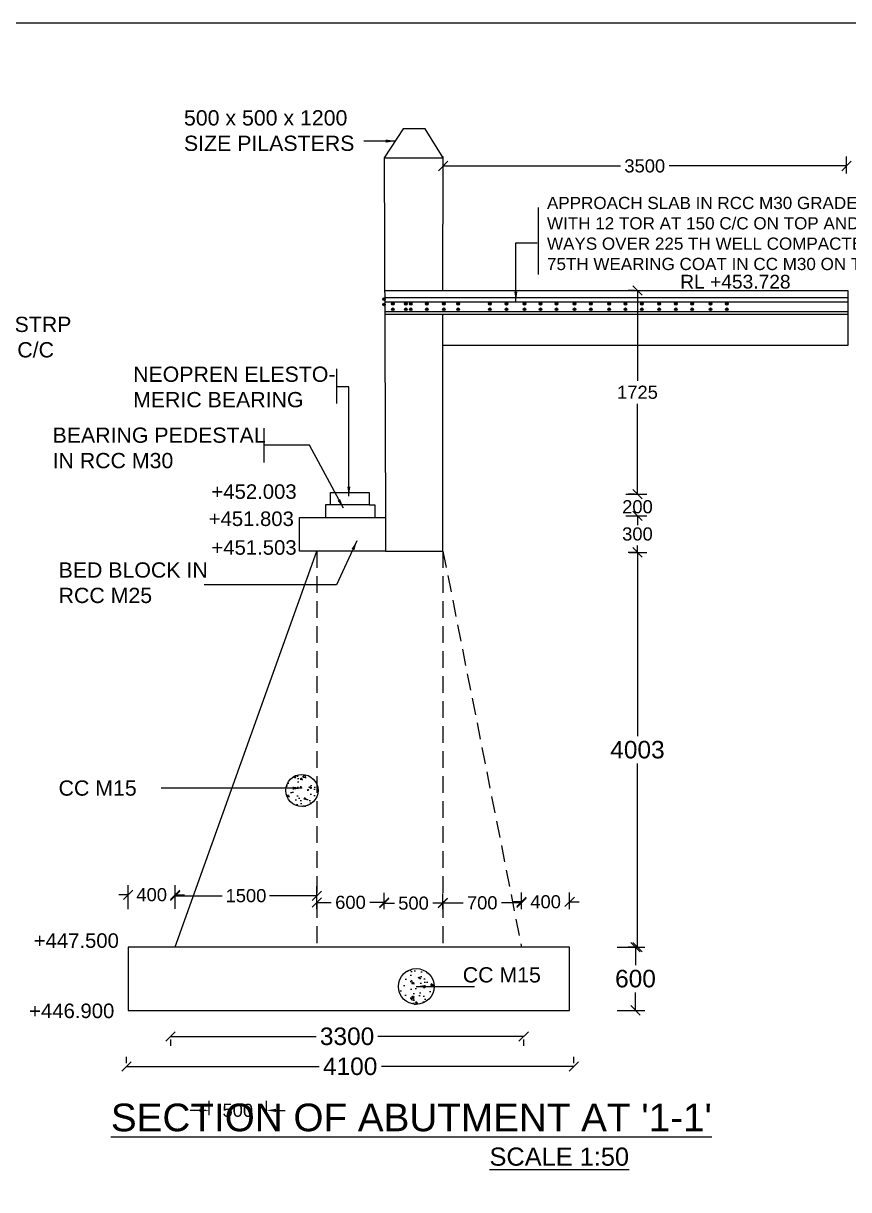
# Model space of a CAD drawing. Header units: inches. Extents: x 20242.6 to 20339.4, y 17527.6 to 17591.9.
# Drawn here: x 20286.11 to 20301.82, y 17569.71 to 17591.91 of the extents above; entities that cross this region are included whole.
import ezdxf

# ---------------------------------------------------------------- set-up
doc = ezdxf.new("R2010")
doc.units = ezdxf.units.IN
doc.header["$MEASUREMENT"] = 0
doc.linetypes.add('HIDDEN', pattern=[9.525, 6.35, -3.175])
for name, color, linetype in [('DIMENSION', 255, 'Continuous'), ('DRAWING', 2, 'Continuous'), ('HATCH', 7, 'Continuous'), ('TEXT', 255, 'Continuous')]:
    doc.layers.add(name, color=color, linetype=linetype)
doc.styles.get("Standard").update_dxf_attribs({"font": 'arial.ttf'})
doc.dimstyles.get("Standard").update_dxf_attribs({"dimtxt": 0.18, "dimasz": 0.18, "dimexe": 0.18, "dimexo": 0.0625, "dimgap": 0.09, "dimtad": 0, "dimtih": 1, "dimtoh": 1, "dimdec": 4, "dimzin": 0, "dimdsep": 46, "dimtxsty": 'Standard', "dimcen": 0.09, "dimadec": 0, "dimazin": 0, "dimtfac": 1, "dimtdec": 4, "dimtofl": 0, "dimtmove": 0, "dimatfit": 3, "dimfxl": 1, "dimtolj": 1, "dimtzin": 0, "dimarcsym": 0})
pattern_1 = [(50, (937.2413, -1250.1379), (0.3586300913, -0.0313760675), [0.0375, -0.4125]), (355, (937.2413, -1250.1379), (-0.069375667, 0.376096067), [0.03, -0.33]), (100.4514, (937.2712, -1250.14052), (0.289254691, 0.344719771), [0.031870095, -0.350571056]), (46.1842, (937.2413, -1250.0379), (0.533620524, -0.082759507), [0.05625, -0.61875]), (96.6356, (937.28577, -1250.0448), (0.467331353, 0.487058935), [0.047805144, -0.5258565]), (351.1842, (937.2413, -1250.0379), (0.467330973, 0.4870593), [0.045, -0.495]), (21, (937.2913, -1250.0629), (0.298453526, -0.2013094453), [0.0375, -0.4125]), (326, (937.2913, -1250.0629), (0.121657666, 0.3625750225), [0.03, -0.33]), (71.4514, (937.31618, -1250.0797), (0.4201113143, 0.1612652484), [0.031870095, -0.350571056]), (37.5, (937.2413, -1250.13791), (0.00607992766, 0.1664469269), [0, -0.326, 0, -0.335, 0, -0.33125]), (7.5, (937.2413, -1250.1379), (0.1315347687, 0.197205856), [0, -0.191, 0, -0.3185, 0, -0.12625]), (327.5, (937.1298, -1250.13791), (0.2669112181, -0.0112774359), [0, -0.125, 0, -0.39, 0, -0.5175]), (317.5, (937.0798, -1250.1379), (0.2915930847, 0.0500524912), [0, -0.1625, 0, -0.259, 0, -0.3675])]

# ---------------------------------------------------------------- blocks, each defined once
blk = doc.blocks.new('_Oblique')
at = {"color": 0, "linetype": 'ByBlock', "lineweight": -2}
blk.add_line((-0.5, -0.5), (0.5, 0.5), dxfattribs=at)
blk = doc.blocks.new('*D54')
at = {"layer": 'Defpoints', "color": 0, "transparency": 16777216}
for p in [(20288.91, 17572.631), (20295.635, 17572.631), (20295.635, 17572.627)]:
    blk.add_point(p, dxfattribs=at)
at = {"layer": 'DIMENSION', "color": 0, "lineweight": -2, "transparency": 16777216}
for p, q in [((20288.91, 17572.627), (20291.686, 17572.627)), ((20288.91, 17572.569), (20288.91, 17572.447)), ((20295.635, 17572.627), (20292.86, 17572.627)), ((20295.635, 17572.569), (20295.635, 17572.447))]:
    blk.add_line(p, q, dxfattribs=at)
at = {"layer": 'DIMENSION', "color": 0, "lineweight": -2, "transparency": 16777216, "xscale": 0.18, "yscale": 0.18, "zscale": 0.18, "rotation": 180}
blk.add_blockref('_Oblique', (20288.91, 17572.627), dxfattribs=at)
at = {"layer": 'DIMENSION', "color": 0, "lineweight": -2, "transparency": 16777216, "xscale": 0.18, "yscale": 0.18, "zscale": 0.18}
blk.add_blockref('_Oblique', (20295.635, 17572.627), dxfattribs=at)
at = {"layer": 'DIMENSION', "color": 0, "transparency": 16777216, "insert": (20292.273, 17572.627), "char_height": 0.3333, "attachment_point": 5}
blk.add_mtext('\\A1;3300', dxfattribs=at)
blk = doc.blocks.new('*D55')
at = {"layer": 'Defpoints', "color": 0, "transparency": 16777216}
for p in [(20288.074, 17572.056), (20296.591, 17572.056), (20296.591, 17572.056)]:
    blk.add_point(p, dxfattribs=at)
at = {"layer": 'DIMENSION', "color": 0, "lineweight": -2, "transparency": 16777216}
for p, q in [((20288.074, 17572.118), (20288.074, 17572.236)), ((20296.591, 17572.118), (20296.591, 17572.236)), ((20288.074, 17572.056), (20291.739, 17572.056)), ((20296.591, 17572.056), (20292.926, 17572.056))]:
    blk.add_line(p, q, dxfattribs=at)
at = {"layer": 'DIMENSION', "color": 0, "lineweight": -2, "transparency": 16777216, "xscale": 0.18, "yscale": 0.18, "zscale": 0.18, "rotation": 180}
blk.add_blockref('_Oblique', (20288.074, 17572.056), dxfattribs=at)
at = {"layer": 'DIMENSION', "color": 0, "lineweight": -2, "transparency": 16777216, "xscale": 0.18, "yscale": 0.18, "zscale": 0.18}
blk.add_blockref('_Oblique', (20296.591, 17572.056), dxfattribs=at)
at = {"layer": 'DIMENSION', "color": 0, "transparency": 16777216, "insert": (20292.332, 17572.056), "char_height": 0.3333, "attachment_point": 5}
blk.add_mtext('\\A1;4100', dxfattribs=at)
blk = doc.blocks.new('*D56')
at = {"layer": 'Defpoints', "color": 0, "transparency": 16777216}
for p in [(20289, 17575.324), (20288.107, 17574.989), (20289, 17574.995)]:
    blk.add_point(p, dxfattribs=at)
at = {"layer": 'DIMENSION', "color": 0, "lineweight": -2, "transparency": 16777216}
for p, q in [((20288.107, 17575.051), (20288.107, 17575.504)), ((20289, 17575.057), (20289, 17575.504)), ((20288.107, 17575.324), (20287.927, 17575.324)), ((20289, 17575.324), (20289.18, 17575.324))]:
    blk.add_line(p, q, dxfattribs=at)
at = {"layer": 'DIMENSION', "color": 0, "lineweight": -2, "transparency": 16777216, "xscale": 0.18, "yscale": 0.18, "zscale": 0.18}
blk.add_blockref('_Oblique', (20288.107, 17575.324), dxfattribs=at)
at = {"layer": 'DIMENSION', "color": 0, "lineweight": -2, "transparency": 16777216, "xscale": 0.18, "yscale": 0.18, "zscale": 0.18, "rotation": 180}
blk.add_blockref('_Oblique', (20289, 17575.324), dxfattribs=at)
at = {"layer": 'DIMENSION', "color": 0, "transparency": 16777216, "insert": (20288.553, 17575.324), "char_height": 0.25, "attachment_point": 5}
blk.add_mtext('\\A1;400', dxfattribs=at)
blk = doc.blocks.new('*D57')
at = {"layer": 'Defpoints', "color": 0, "transparency": 16777216}
for p in [(20291.697, 17575.305), (20289, 17574.995), (20291.697, 17574.989)]:
    blk.add_point(p, dxfattribs=at)
at = {"layer": 'DIMENSION', "color": 0, "lineweight": -2, "transparency": 16777216}
for p, q in [((20289, 17575.057), (20289, 17575.485)), ((20291.697, 17575.051), (20291.697, 17575.485)), ((20289, 17575.305), (20289.897, 17575.305)), ((20291.697, 17575.305), (20290.799, 17575.305))]:
    blk.add_line(p, q, dxfattribs=at)
at = {"layer": 'DIMENSION', "color": 0, "lineweight": -2, "transparency": 16777216, "xscale": 0.18, "yscale": 0.18, "zscale": 0.18, "rotation": 180}
blk.add_blockref('_Oblique', (20289, 17575.305), dxfattribs=at)
at = {"layer": 'DIMENSION', "color": 0, "lineweight": -2, "transparency": 16777216, "xscale": 0.18, "yscale": 0.18, "zscale": 0.18}
blk.add_blockref('_Oblique', (20291.697, 17575.305), dxfattribs=at)
at = {"layer": 'DIMENSION', "color": 0, "transparency": 16777216, "insert": (20290.348, 17575.305), "char_height": 0.25, "attachment_point": 5}
blk.add_mtext('\\A1;1500', dxfattribs=at)
blk = doc.blocks.new('*D58')
at = {"layer": 'Defpoints', "color": 0, "transparency": 16777216}
for p in [(20292.979, 17575.178), (20291.697, 17574.989), (20292.979, 17574.989)]:
    blk.add_point(p, dxfattribs=at)
at = {"layer": 'DIMENSION', "color": 0, "lineweight": -2, "transparency": 16777216}
for p, q in [((20291.697, 17575.051), (20291.697, 17575.358)), ((20292.979, 17575.051), (20292.979, 17575.358)), ((20291.697, 17575.178), (20291.971, 17575.178)), ((20292.979, 17575.178), (20292.704, 17575.178))]:
    blk.add_line(p, q, dxfattribs=at)
at = {"layer": 'DIMENSION', "color": 0, "lineweight": -2, "transparency": 16777216, "xscale": 0.18, "yscale": 0.18, "zscale": 0.18, "rotation": 180}
blk.add_blockref('_Oblique', (20291.697, 17575.178), dxfattribs=at)
at = {"layer": 'DIMENSION', "color": 0, "lineweight": -2, "transparency": 16777216, "xscale": 0.18, "yscale": 0.18, "zscale": 0.18}
blk.add_blockref('_Oblique', (20292.979, 17575.178), dxfattribs=at)
at = {"layer": 'DIMENSION', "color": 0, "transparency": 16777216, "insert": (20292.338, 17575.178), "char_height": 0.25, "attachment_point": 5}
blk.add_mtext('\\A1;600', dxfattribs=at)
blk = doc.blocks.new('*D59')
at = {"layer": 'Defpoints', "color": 0, "transparency": 16777216}
for p in [(20294.098, 17575.163), (20292.979, 17575.051), (20294.098, 17574.989)]:
    blk.add_point(p, dxfattribs=at)
at = {"layer": 'DIMENSION', "color": 0, "lineweight": -2, "transparency": 16777216}
for p, q in [((20292.979, 17575.114), (20292.979, 17575.343)), ((20294.098, 17575.051), (20294.098, 17575.343)), ((20292.979, 17575.163), (20293.173, 17575.163)), ((20294.098, 17575.163), (20293.904, 17575.163))]:
    blk.add_line(p, q, dxfattribs=at)
at = {"layer": 'DIMENSION', "color": 0, "lineweight": -2, "transparency": 16777216, "xscale": 0.18, "yscale": 0.18, "zscale": 0.18, "rotation": 180}
blk.add_blockref('_Oblique', (20292.979, 17575.163), dxfattribs=at)
at = {"layer": 'DIMENSION', "color": 0, "lineweight": -2, "transparency": 16777216, "xscale": 0.18, "yscale": 0.18, "zscale": 0.18}
blk.add_blockref('_Oblique', (20294.098, 17575.163), dxfattribs=at)
at = {"layer": 'DIMENSION', "color": 0, "transparency": 16777216, "insert": (20293.538, 17575.163), "char_height": 0.25, "attachment_point": 5}
blk.add_mtext('\\A1;500', dxfattribs=at)
blk = doc.blocks.new('*D60')
at = {"layer": 'Defpoints', "color": 0, "transparency": 16777216}
for p in [(20295.594, 17575.169), (20294.098, 17574.989), (20295.594, 17574.989)]:
    blk.add_point(p, dxfattribs=at)
at = {"layer": 'DIMENSION', "color": 0, "lineweight": -2, "transparency": 16777216}
for p, q in [((20294.098, 17575.051), (20294.098, 17575.349)), ((20295.594, 17575.051), (20295.594, 17575.349)), ((20294.098, 17575.169), (20294.482, 17575.169)), ((20295.594, 17575.169), (20295.211, 17575.169))]:
    blk.add_line(p, q, dxfattribs=at)
at = {"layer": 'DIMENSION', "color": 0, "lineweight": -2, "transparency": 16777216, "xscale": 0.18, "yscale": 0.18, "zscale": 0.18, "rotation": 180}
blk.add_blockref('_Oblique', (20294.098, 17575.169), dxfattribs=at)
at = {"layer": 'DIMENSION', "color": 0, "lineweight": -2, "transparency": 16777216, "xscale": 0.18, "yscale": 0.18, "zscale": 0.18}
blk.add_blockref('_Oblique', (20295.594, 17575.169), dxfattribs=at)
at = {"layer": 'DIMENSION', "color": 0, "transparency": 16777216, "insert": (20294.846, 17575.169), "char_height": 0.25, "attachment_point": 5}
blk.add_mtext('\\A1;700', dxfattribs=at)
blk = doc.blocks.new('*D61')
at = {"layer": 'Defpoints', "color": 0, "transparency": 16777216}
for p in [(20296.511, 17575.189), (20295.594, 17574.989), (20296.511, 17574.989)]:
    blk.add_point(p, dxfattribs=at)
at = {"layer": 'DIMENSION', "color": 0, "lineweight": -2, "transparency": 16777216}
for p, q in [((20295.594, 17575.051), (20295.594, 17575.369)), ((20296.511, 17575.051), (20296.511, 17575.369)), ((20295.594, 17575.189), (20295.414, 17575.189)), ((20296.511, 17575.189), (20296.691, 17575.189))]:
    blk.add_line(p, q, dxfattribs=at)
at = {"layer": 'DIMENSION', "color": 0, "lineweight": -2, "transparency": 16777216, "xscale": 0.18, "yscale": 0.18, "zscale": 0.18}
blk.add_blockref('_Oblique', (20295.594, 17575.189), dxfattribs=at)
at = {"layer": 'DIMENSION', "color": 0, "lineweight": -2, "transparency": 16777216, "xscale": 0.18, "yscale": 0.18, "zscale": 0.18, "rotation": 180}
blk.add_blockref('_Oblique', (20296.511, 17575.189), dxfattribs=at)
at = {"layer": 'DIMENSION', "color": 0, "transparency": 16777216, "insert": (20296.053, 17575.189), "char_height": 0.25, "attachment_point": 5}
blk.add_mtext('\\A1;400', dxfattribs=at)
blk = doc.blocks.new('*D62')
at = {"layer": 'Defpoints', "color": 0, "transparency": 16777216}
for p in [(20297.353, 17574.326), (20297.764, 17574.326), (20297.353, 17573.123)]:
    blk.add_point(p, dxfattribs=at)
at = {"layer": 'DIMENSION', "color": 0, "lineweight": -2, "transparency": 16777216}
for p, q in [((20297.415, 17574.326), (20297.944, 17574.326)), ((20297.764, 17574.326), (20297.764, 17573.985)), ((20297.764, 17573.123), (20297.764, 17573.464)), ((20297.415, 17573.123), (20297.944, 17573.123))]:
    blk.add_line(p, q, dxfattribs=at)
at = {"layer": 'DIMENSION', "color": 0, "lineweight": -2, "transparency": 16777216, "xscale": 0.18, "yscale": 0.18, "zscale": 0.18}
for p, rotation in [((20297.764, 17574.326), 90), ((20297.764, 17573.123), 270)]:
    blk.add_blockref('_Oblique', p, dxfattribs=dict(at, rotation=rotation))
at = {"layer": 'DIMENSION', "color": 0, "transparency": 16777216, "insert": (20297.764, 17573.725), "char_height": 0.3333, "attachment_point": 5}
blk.add_mtext('\\A1;600', dxfattribs=at)
blk = doc.blocks.new('*D63')
at = {"layer": 'Defpoints', "color": 0, "transparency": 16777216}
for p in [(20297.802, 17581.842), (20297.854, 17581.842), (20297.854, 17574.326)]:
    blk.add_point(p, dxfattribs=at)
at = {"layer": 'DIMENSION', "color": 0, "lineweight": -2, "transparency": 16777216}
for p, q in [((20297.792, 17581.842), (20297.622, 17581.842)), ((20297.802, 17581.842), (20297.802, 17578.344)), ((20297.802, 17574.326), (20297.802, 17577.824)), ((20297.792, 17574.326), (20297.622, 17574.326))]:
    blk.add_line(p, q, dxfattribs=at)
at = {"layer": 'DIMENSION', "color": 0, "lineweight": -2, "transparency": 16777216, "xscale": 0.18, "yscale": 0.18, "zscale": 0.18}
for p, rotation in [((20297.802, 17581.842), 90), ((20297.802, 17574.326), 270)]:
    blk.add_blockref('_Oblique', p, dxfattribs=dict(at, rotation=rotation))
at = {"layer": 'DIMENSION', "color": 0, "transparency": 16777216, "insert": (20297.802, 17578.084), "char_height": 0.3333, "attachment_point": 5}
blk.add_mtext('\\A1;4003', dxfattribs=at)
blk = doc.blocks.new('*D64')
at = {"layer": 'Defpoints', "color": 0, "transparency": 16777216}
for p in [(20297.579, 17582.539), (20297.802, 17582.539), (20297.579, 17581.842)]:
    blk.add_point(p, dxfattribs=at)
at = {"layer": 'DIMENSION', "color": 0, "lineweight": -2, "transparency": 16777216}
for p, q in [((20297.641, 17582.539), (20297.982, 17582.539)), ((20297.802, 17582.539), (20297.802, 17582.408)), ((20297.641, 17581.842), (20297.982, 17581.842)), ((20297.802, 17581.842), (20297.802, 17581.973))]:
    blk.add_line(p, q, dxfattribs=at)
at = {"layer": 'DIMENSION', "color": 0, "lineweight": -2, "transparency": 16777216, "xscale": 0.18, "yscale": 0.18, "zscale": 0.18}
for p, rotation in [((20297.802, 17582.539), 90), ((20297.802, 17581.842), 270)]:
    blk.add_blockref('_Oblique', p, dxfattribs=dict(at, rotation=rotation))
at = {"layer": 'DIMENSION', "color": 0, "transparency": 16777216, "insert": (20297.802, 17582.191), "char_height": 0.25, "attachment_point": 5}
blk.add_mtext('\\A1;300', dxfattribs=at)
blk = doc.blocks.new('*D65')
at = {"layer": 'Defpoints', "color": 0, "transparency": 16777216}
for p in [(20297.519, 17582.952), (20297.802, 17582.952), (20297.519, 17582.539)]:
    blk.add_point(p, dxfattribs=at)
at = {"layer": 'DIMENSION', "color": 0, "lineweight": -2, "transparency": 16777216}
for p, q in [((20297.802, 17582.952), (20297.802, 17583.132)), ((20297.581, 17582.952), (20297.982, 17582.952)), ((20297.581, 17582.539), (20297.982, 17582.539)), ((20297.802, 17582.539), (20297.802, 17582.359))]:
    blk.add_line(p, q, dxfattribs=at)
at = {"layer": 'DIMENSION', "color": 0, "lineweight": -2, "transparency": 16777216, "xscale": 0.18, "yscale": 0.18, "zscale": 0.18}
for p, rotation in [((20297.802, 17582.952), 270), ((20297.802, 17582.539), 90)]:
    blk.add_blockref('_Oblique', p, dxfattribs=dict(at, rotation=rotation))
at = {"layer": 'DIMENSION', "color": 0, "transparency": 16777216, "insert": (20297.802, 17582.709), "char_height": 0.25, "attachment_point": 5}
blk.add_mtext('\\A1;200', dxfattribs=at)
blk = doc.blocks.new('*D66')
at = {"layer": 'Defpoints', "color": 0, "transparency": 16777216}
for p in [(20297.802, 17586.826), (20297.81, 17586.826), (20297.81, 17582.952)]:
    blk.add_point(p, dxfattribs=at)
at = {"layer": 'DIMENSION', "color": 0, "lineweight": -2, "transparency": 16777216}
for p, q in [((20297.747, 17586.826), (20297.622, 17586.826)), ((20297.802, 17586.826), (20297.802, 17585.107)), ((20297.802, 17582.952), (20297.802, 17584.671)), ((20297.747, 17582.952), (20297.622, 17582.952))]:
    blk.add_line(p, q, dxfattribs=at)
at = {"layer": 'DIMENSION', "color": 0, "lineweight": -2, "transparency": 16777216, "xscale": 0.18, "yscale": 0.18, "zscale": 0.18}
for p, rotation in [((20297.802, 17586.826), 90), ((20297.802, 17582.952), 270)]:
    blk.add_blockref('_Oblique', p, dxfattribs=dict(at, rotation=rotation))
at = {"layer": 'DIMENSION', "color": 0, "transparency": 16777216, "insert": (20297.802, 17584.889), "char_height": 0.25, "attachment_point": 5}
blk.add_mtext('\\A1;1725', dxfattribs=at)
blk = doc.blocks.new('*D67')
at = {"layer": 'Defpoints', "color": 0, "transparency": 16777216}
for p in [(20301.78, 17589.198), (20294.101, 17588.995), (20301.78, 17588.995)]:
    blk.add_point(p, dxfattribs=at)
at = {"layer": 'DIMENSION', "color": 0, "lineweight": -2, "transparency": 16777216}
for p, q in [((20294.101, 17589.058), (20294.101, 17589.378)), ((20301.78, 17589.058), (20301.78, 17589.378)), ((20294.101, 17589.198), (20297.478, 17589.198)), ((20301.78, 17589.198), (20298.404, 17589.198))]:
    blk.add_line(p, q, dxfattribs=at)
at = {"layer": 'DIMENSION', "color": 0, "lineweight": -2, "transparency": 16777216, "xscale": 0.18, "yscale": 0.18, "zscale": 0.18, "rotation": 180}
blk.add_blockref('_Oblique', (20294.101, 17589.198), dxfattribs=at)
at = {"layer": 'DIMENSION', "color": 0, "lineweight": -2, "transparency": 16777216, "xscale": 0.18, "yscale": 0.18, "zscale": 0.18}
blk.add_blockref('_Oblique', (20301.78, 17589.198), dxfattribs=at)
at = {"layer": 'DIMENSION', "color": 0, "transparency": 16777216, "insert": (20297.941, 17589.198), "char_height": 0.25, "attachment_point": 5}
blk.add_mtext('\\A1;3500', dxfattribs=at)
blk = doc.blocks.new('*D69')
at = {"layer": 'Defpoints', "color": 0, "transparency": 16777216}
for p in [(20290.737, 17571.219), (20289.647, 17571.064), (20290.737, 17571.064)]:
    blk.add_point(p, dxfattribs=at)
at = {"layer": 'DIMENSION', "color": 0, "lineweight": -2, "transparency": 16777216}
for p, q in [((20289.647, 17571.127), (20289.647, 17571.399)), ((20290.737, 17571.127), (20290.737, 17571.399)), ((20289.467, 17571.219), (20289.287, 17571.219)), ((20290.917, 17571.219), (20291.097, 17571.219))]:
    blk.add_line(p, q, dxfattribs=at)
at = {"layer": 'DIMENSION', "color": 0, "transparency": 16777216}
for points in [[(20289.467, 17571.249), (20289.467, 17571.189), (20289.647, 17571.219)], [(20290.917, 17571.249), (20290.917, 17571.189), (20290.737, 17571.219)]]:
    blk.add_solid(points, dxfattribs=at)
at = {"layer": 'DIMENSION', "color": 0, "transparency": 16777216, "insert": (20290.192, 17571.219), "char_height": 0.25, "attachment_point": 5}
blk.add_mtext('\\A1;500', dxfattribs=at)

msp = doc.modelspace()

# ---------------------------------------------------------------- hatches: boundary and pattern name
at = {"layer": 'HATCH'}
for points in [[(20293.00135, 17586.6639, 1), (20292.95076, 17586.6639, 1)], [(20293.00135, 17586.5599, 1), (20292.95076, 17586.5599, 1)], [(20293.17046, 17586.57328, 1), (20293.11986, 17586.57328, 1)], [(20293.17046, 17586.46928, 1), (20293.11986, 17586.46928, 1)], [(20293.41676, 17586.57328, 1), (20293.36616, 17586.57328, 1)], [(20293.41676, 17586.46928, 1), (20293.36616, 17586.46928, 1)], [(20293.50965, 17586.57328, 1), (20293.45905, 17586.57328, 1)], [(20293.50965, 17586.46928, 1), (20293.45905, 17586.46928, 1)], [(20293.81741, 17586.57328, 1), (20293.76681, 17586.57328, 1)], [(20293.81741, 17586.46928, 1), (20293.76681, 17586.46928, 1)], [(20294.1416, 17586.57328, 1), (20294.09101, 17586.57328, 1)], [(20294.1416, 17586.46928, 1), (20294.09101, 17586.46928, 1)], [(20294.41209, 17586.57328, 1), (20294.36149, 17586.57328, 1)], [(20294.41209, 17586.46928, 1), (20294.36149, 17586.46928, 1)], [(20295.01719, 17586.57328, 1), (20294.96659, 17586.57328, 1)], [(20295.01719, 17586.46928, 1), (20294.96659, 17586.46928, 1)], [(20295.33354, 17586.57328, 1), (20295.28295, 17586.57328, 1)], [(20295.33354, 17586.46928, 1), (20295.28295, 17586.46928, 1)], [(20295.67496, 17586.57328, 1), (20295.62436, 17586.57328, 1)], [(20295.67496, 17586.46928, 1), (20295.62436, 17586.46928, 1)], [(20295.98062, 17586.57328, 1), (20295.93003, 17586.57328, 1)], [(20295.98062, 17586.46928, 1), (20295.93003, 17586.46928, 1)], [(20296.28463, 17586.57328, 1), (20296.23404, 17586.57328, 1)], [(20296.28463, 17586.46928, 1), (20296.23404, 17586.46928, 1)], [(20296.63036, 17586.57328, 1), (20296.57977, 17586.57328, 1)], [(20296.63036, 17586.46928, 1), (20296.57977, 17586.46928, 1)], [(20296.94062, 17586.57328, 1), (20296.89002, 17586.57328, 1)], [(20296.94062, 17586.46928, 1), (20296.89002, 17586.46928, 1)], [(20297.29014, 17586.57328, 1), (20297.23955, 17586.57328, 1)], [(20297.29014, 17586.46928, 1), (20297.23955, 17586.46928, 1)], [(20297.59647, 17586.57328, 1), (20297.54587, 17586.57328, 1)], [(20297.59647, 17586.46928, 1), (20297.54587, 17586.46928, 1)], [(20297.91065, 17586.57328, 1), (20297.86005, 17586.57328, 1)], [(20297.91065, 17586.46928, 1), (20297.86005, 17586.46928, 1)], [(20298.23954, 17586.57328, 1), (20298.18895, 17586.57328, 1)], [(20298.23954, 17586.46928, 1), (20298.18895, 17586.46928, 1)], [(20298.55861, 17586.57328, 1), (20298.50801, 17586.57328, 1)], [(20298.55861, 17586.46928, 1), (20298.50801, 17586.46928, 1)], [(20298.86714, 17586.57328, 1), (20298.81654, 17586.57328, 1)], [(20298.86714, 17586.46928, 1), (20298.81654, 17586.46928, 1)], [(20299.21831, 17586.57328, 1), (20299.16772, 17586.57328, 1)], [(20299.21831, 17586.46928, 1), (20299.16772, 17586.46928, 1)], [(20299.52834, 17586.57328, 1), (20299.47774, 17586.57328, 1)], [(20299.52834, 17586.46928, 1), (20299.47774, 17586.46928, 1)]]:
    msp.add_hatch(color=256, dxfattribs=at).paths.add_polyline_path(points)
h = msp.add_hatch(dxfattribs=at)
h.set_pattern_fill('AR-CONC', color=256, scale=0.05, style=0)
h.set_pattern_definition(pattern_1)
edge = h.paths.add_edge_path()
edge.add_arc((20291.41358, 17577.30908), 0.30695, 0, 360)
h = msp.add_hatch(dxfattribs=at)
h.set_pattern_fill('AR-CONC', color=256, scale=0.05, style=0)
h.set_pattern_definition(pattern_1)
edge = h.paths.add_edge_path()
edge.add_arc((20293.59083, 17573.57764), 0.34012, 0, 360)

# ---------------------------------------------------------------- linework, layer by layer
at = {"layer": 'DIMENSION'}
for centre, radius in [((20292.97606, 17586.6639), 0.0253), ((20292.97606, 17586.5599), 0.0253), ((20293.14516, 17586.57328), 0.0253), ((20293.14516, 17586.46928), 0.0253), ((20293.39146, 17586.57328), 0.0253), ((20293.39146, 17586.46928), 0.0253), ((20293.48435, 17586.57328), 0.0253), ((20293.48435, 17586.46928), 0.0253), ((20293.79211, 17586.57328), 0.0253), ((20293.79211, 17586.46928), 0.0253), ((20294.11631, 17586.57328), 0.0253), ((20294.11631, 17586.46928), 0.0253), ((20294.38679, 17586.57328), 0.0253), ((20294.38679, 17586.46928), 0.0253), ((20294.99189, 17586.57328), 0.0253), ((20294.99189, 17586.46928), 0.0253), ((20295.30824, 17586.57328), 0.0253), ((20295.30824, 17586.46928), 0.0253), ((20295.64966, 17586.57328), 0.0253), ((20295.64966, 17586.46928), 0.0253), ((20295.95533, 17586.57328), 0.0253), ((20295.95533, 17586.46928), 0.0253), ((20296.25934, 17586.57328), 0.0253), ((20296.25934, 17586.46928), 0.0253), ((20296.60507, 17586.57328), 0.0253), ((20296.60507, 17586.46928), 0.0253), ((20296.91532, 17586.57328), 0.0253), ((20296.91532, 17586.46928), 0.0253), ((20297.26484, 17586.57328), 0.0253), ((20297.26484, 17586.46928), 0.0253), ((20297.57117, 17586.57328), 0.0253), ((20297.57117, 17586.46928), 0.0253), ((20297.88535, 17586.57328), 0.0253), ((20297.88535, 17586.46928), 0.0253), ((20298.21424, 17586.57328), 0.0253), ((20298.21424, 17586.46928), 0.0253), ((20298.53331, 17586.57328), 0.0253), ((20298.53331, 17586.46928), 0.0253), ((20298.84184, 17586.57328), 0.0253), ((20298.84184, 17586.46928), 0.0253), ((20299.19301, 17586.57328), 0.0253), ((20299.19301, 17586.46928), 0.0253), ((20299.50304, 17586.57328), 0.0253), ((20299.50304, 17586.46928), 0.0253), ((20291.41358, 17577.30908), 0.30695)]:
    msp.add_circle(centre, radius, dxfattribs=at)
at = {"layer": 'DRAWING'}
for points in [[(20339.4431, 17591.91388), (20242.62044, 17591.91388), (20242.62044, 17527.63281), (20339.4431, 17527.63281)], [(20291.9552, 17582.979), (20292.69596, 17582.979), (20292.69596, 17582.74396), (20291.9552, 17582.74396)], [(20288.10708, 17573.1232), (20296.51083, 17573.1232), (20296.51083, 17574.3259), (20288.10708, 17574.3259), (20288.10708, 17573.1232)]]:
    msp.add_lwpolyline(points, close=True, dxfattribs=at)
for points in [[(20293.00368, 17581.86631), (20294.0983, 17581.86631), (20294.0983, 17585.78751), (20301.81547, 17585.78751), (20301.81547, 17586.82215), (20294.0983, 17586.82215), (20294.10129, 17589.35095), (20293.75917, 17589.90568), (20293.33966, 17589.90568), (20292.97973, 17589.35095), (20293.00368, 17582.50674)], [(20292.97973, 17589.35095), (20294.10129, 17589.35095)], [(20295.91168, 17588.40841), (20295.91168, 17587.13292)], [(20294.0983, 17586.82215), (20292.98858, 17586.82215)], [(20292.99013, 17586.69498), (20301.81547, 17586.69498)], [(20292.99013, 17586.61471), (20301.81547, 17586.61471)], [(20292.99013, 17586.43057), (20301.81547, 17586.43057)], [(20292.99013, 17586.37862), (20301.81547, 17586.37862)], [(20294.0983, 17585.78751), (20294.0983, 17586.37862)], [(20292.07044, 17585.33316), (20292.07044, 17584.67414)], [(20290.68893, 17584.20915), (20290.68893, 17583.55013)], [(20291.9552, 17582.74396), (20291.85963, 17582.74396), (20291.85963, 17582.50674)], [(20292.69596, 17582.74396), (20292.79965, 17582.74396), (20292.79965, 17582.50674)], [(20288.99972, 17574.33182), (20291.69696, 17581.86631), (20291.36487, 17581.86631), (20291.36487, 17582.50674), (20293.00368, 17582.50674), (20293.00368, 17581.86631), (20291.69696, 17581.86631)]]:
    msp.add_lwpolyline(points, dxfattribs=at)
at = {"layer": 'DRAWING', "linetype": 'HIDDEN', "ltscale": 0.05}
for points in [[(20291.69696, 17581.86631), (20291.69696, 17574.3259)], [(20294.0983, 17581.86631), (20294.0983, 17574.3259)], [(20294.0983, 17581.86631), (20295.59421, 17574.3259)]]:
    msp.add_lwpolyline(points, dxfattribs=at)
at = {"layer": 'HATCH'}
msp.add_circle((20293.59083, 17573.57764), 0.34012, dxfattribs=at)

# ---------------------------------------------------------------- texts
at = {"layer": 'TEXT'}
for s, height, p in [("%%USECTION OF ABUTMENT AT '1-1'", 0.5268042, (20287.77621, 17570.82105)), ('%%uSCALE 1:50', 0.3456, (20294.98484, 17570.1652))]:
    msp.add_text(s, height=height, dxfattribs=at).set_placement(p)
at = {"layer": 'TEXT', "attachment_point": 1}
for s, insert, char_height, width in [('{\\fArial|b0|i0|c0|p32;500 x 500 x 1200\\PSIZE PILASTERS}', (20289.16748, 17590.2593), 0.290304, 7.6778496), ('{\\fArial|b0|i0|c0|p32;APPROACH SLAB IN RCC M30 GRADE\\PWITH 12 TOR AT 150 C/C ON TOP AND BOTTOM IN BOTH\\PWAYS OVER 225 TH WELL COMPACTED GRAVEL WITH\\P75TH WEARING COAT IN CC M30 ON TOP OF SLAB}', (20296.07939, 17588.61004), 0.2322432, 8.9162552), ('{\\fArial|b0|i0|c0|p32;RL +45}3.728', (20298.61667, 17587.12581), 0.2612736, 6.9100646), ('{\\fArial|b0|i0|c0|p32;4 LEGGED STRP\\P12Ø @ 150 C/C}', (20283.80213, 17586.32766), 0.290304, 7.6778496), ('{\\fArial|b0|i0|c0|p32;NEOPREN ELESTO-\\PMERIC BEARING}', (20288.19929, 17585.3788), 0.290304, 7.6778496), ('{\\fArial|b0|i0|c0|p32;BEARING PEDESTAL\\PIN RCC M30}', (20286.6661, 17584.21866), 0.290304, 7.6778496), ('+452.003', (20289.69128, 17583.13719), 0.27648, 4.7980421), ('+451.803', (20289.63884, 17582.62035), 0.27648, 4.7980421), ('+451.503', (20289.69094, 17582.07378), 0.27648, 4.7980421), ('{\\fArial|b0|i0|c0|p32;BED BLOCK IN\\PRCC M25}', (20286.78078, 17581.65179), 0.290304, 7.6778496), ('{\\fArial|b0|i0|c0|p32;CC M15}', (20286.78078, 17577.50027), 0.290304, 7.6778496), ('+447.500', (20286.30696, 17574.58933), 0.27648, 4.7980421), ('{\\fArial|b0|i0|c0|p32;CC M15}', (20294.47557, 17573.94408), 0.290304, 7.6778496), ('+446.900', (20286.22027, 17573.2518), 0.27648, 4.7980421)]:
    msp.add_mtext(s, dxfattribs=dict(at, insert=insert, char_height=char_height, width=width))

# ---------------------------------------------------------------- dimensions: what is measured, and where the dimension line sits
at = {"layer": 'DIMENSION'}
for base, p1, p2, text, override, picture, middle in [((20301.78032, 17589.19829), (20294.10129, 17588.99528), (20301.78032, 17588.99528), '3500', {"dimtxt": 0.25, "dimblk1": 'Oblique', "dimblk2": 'Oblique', "dimsah": 1}, '*D67', (20297.94081, 17589.19829)), ((20288.99972, 17575.32368), (20288.10708, 17574.98858), (20288.99972, 17574.99451), '400', {"dimtxt": 0.25, "dimblk1": 'Oblique', "dimblk2": 'Oblique', "dimsah": 1}, '*D56', (20288.5534, 17575.32368)), ((20291.69696, 17575.30454), (20288.99972, 17574.99451), (20291.69696, 17574.98858), '1500', {"dimtxt": 0.25, "dimblk1": 'Oblique', "dimblk2": 'Oblique', "dimsah": 1}, '*D57', (20290.34834, 17575.30454)), ((20292.97852, 17575.17776), (20291.69696, 17574.98858), (20292.97852, 17574.98858), '600', {"dimtxt": 0.25, "dimblk1": 'Oblique', "dimblk2": 'Oblique', "dimsah": 1}, '*D58', (20292.33774, 17575.17776)), ((20294.0983, 17575.16273), (20292.97852, 17575.05108), (20294.0983, 17574.98858), '500', {"dimtxt": 0.25, "dimblk1": 'Oblique', "dimblk2": 'Oblique', "dimsah": 1}, '*D59', (20293.53841, 17575.16273)), ((20295.59421, 17575.16915), (20294.0983, 17574.98858), (20295.59421, 17574.98858), '700', {"dimtxt": 0.25, "dimblk1": 'Oblique', "dimblk2": 'Oblique', "dimsah": 1}, '*D60', (20294.84625, 17575.16915)), ((20296.51083, 17575.18912), (20295.59421, 17574.98858), (20296.51083, 17574.98858), '400', {"dimtxt": 0.25, "dimblk1": 'Oblique', "dimblk2": 'Oblique', "dimsah": 1}, '*D61', (20296.05252, 17575.18912)), ((20295.63523, 17572.62739), (20288.91045, 17572.63112), (20295.63523, 17572.63112), '3300', {"dimtxt": 0.333333, "dimblk1": 'Oblique', "dimblk2": 'Oblique', "dimsah": 1}, '*D54', (20292.27284, 17572.62739)), ((20296.5905, 17572.05569), (20288.07449, 17572.05562), (20296.5905, 17572.05562), '4100', {"dimtxt": 0.333333, "dimblk1": 'Oblique', "dimblk2": 'Oblique', "dimsah": 1}, '*D55', (20292.3325, 17572.05569)), ((20290.73734, 17571.21947), (20289.64664, 17571.06447), (20290.73734, 17571.06447), '500', {"dimtxt": 0.25}, '*D69', (20290.19199, 17571.21947))]:
    dim = msp.add_linear_dim(base=base, p1=p1, p2=p2, text=text, dimstyle='Standard', override=override, dxfattribs=at)
    dim.commit()
    dim.dimension.update_dxf_attribs({"geometry": picture, "text_midpoint": middle})
for base, p1, p2, text, override, picture, middle in [((20297.80177, 17586.82623), (20297.80978, 17582.95206), (20297.80978, 17586.82623), '1725', {"dimtxt": 0.25, "dimblk1": 'Oblique', "dimblk2": 'Oblique', "dimsah": 1}, '*D66', (20297.80177, 17584.88914)), ((20297.80177, 17582.53867), (20297.57855, 17581.84244), (20297.57855, 17582.53867), '300', {"dimtxt": 0.25, "dimblk1": 'Oblique', "dimblk2": 'Oblique', "dimsah": 1}, '*D64', (20297.80177, 17582.19056)), ((20297.80177, 17581.84244), (20297.85404, 17574.3259), (20297.85404, 17581.84244), '4003', {"dimtxt": 0.333333, "dimblk1": 'Oblique', "dimblk2": 'Oblique', "dimsah": 1}, '*D63', (20297.80177, 17578.08417)), ((20297.76404, 17574.3259), (20297.35263, 17573.1232), (20297.35263, 17574.3259), '600', {"dimtxt": 0.333333, "dimblk1": 'Oblique', "dimblk2": 'Oblique', "dimsah": 1}, '*D62', (20297.76404, 17573.72455))]:
    dim = msp.add_linear_dim(base=base, p1=p1, p2=p2, angle=90, text=text, dimstyle='Standard', override=override, dxfattribs=at)
    dim.commit()
    dim.dimension.update_dxf_attribs({"geometry": picture, "text_midpoint": middle})
dim = msp.add_linear_dim(base=(20297.80177, 17582.95206), p1=(20297.51882, 17582.53867), p2=(20297.51882, 17582.95206), angle=90, text='200', dimstyle='Standard', override={"dimtxt": 0.25, "dimblk1": 'Oblique', "dimblk2": 'Oblique', "dimsah": 1}, dxfattribs=at)
dim.commit()
dim.dimension.update_dxf_attribs({"geometry": '*D65', "text_midpoint": (20297.80177, 17582.70903), "dimtype": 160})

# ---------------------------------------------------------------- leaders
msp.add_leader([(20291.41626, 17577.35244), (20288.7334, 17577.35244)], dimstyle='Standard', dxfattribs=at)
msp.add_leader([(20293.59083, 17573.57764), (20294.70022, 17573.57764)], dimstyle='Standard', override={"dimgap": 0.09, "dimtad": 0}, dxfattribs=at)
at = {"layer": 'DRAWING'}
for points in [[(20293.19073, 17589.67254), (20292.59529, 17589.67254)], [(20295.48636, 17586.62396), (20295.48636, 17587.73682), (20295.89006, 17587.73682)], [(20292.30697, 17582.91315), (20292.30697, 17584.99576), (20292.08271, 17584.99576)], [(20292.20271, 17582.68067), (20291.55856, 17583.88602), (20290.68394, 17583.88602)], [(20292.46197, 17582.06133), (20292.07073, 17581.22138), (20289.55137, 17581.22138)]]:
    msp.add_leader(points, dimstyle='Standard', override={"dimgap": 0.09, "dimtad": 0}, dxfattribs=at)

doc.saveas('drawing.dxf')
